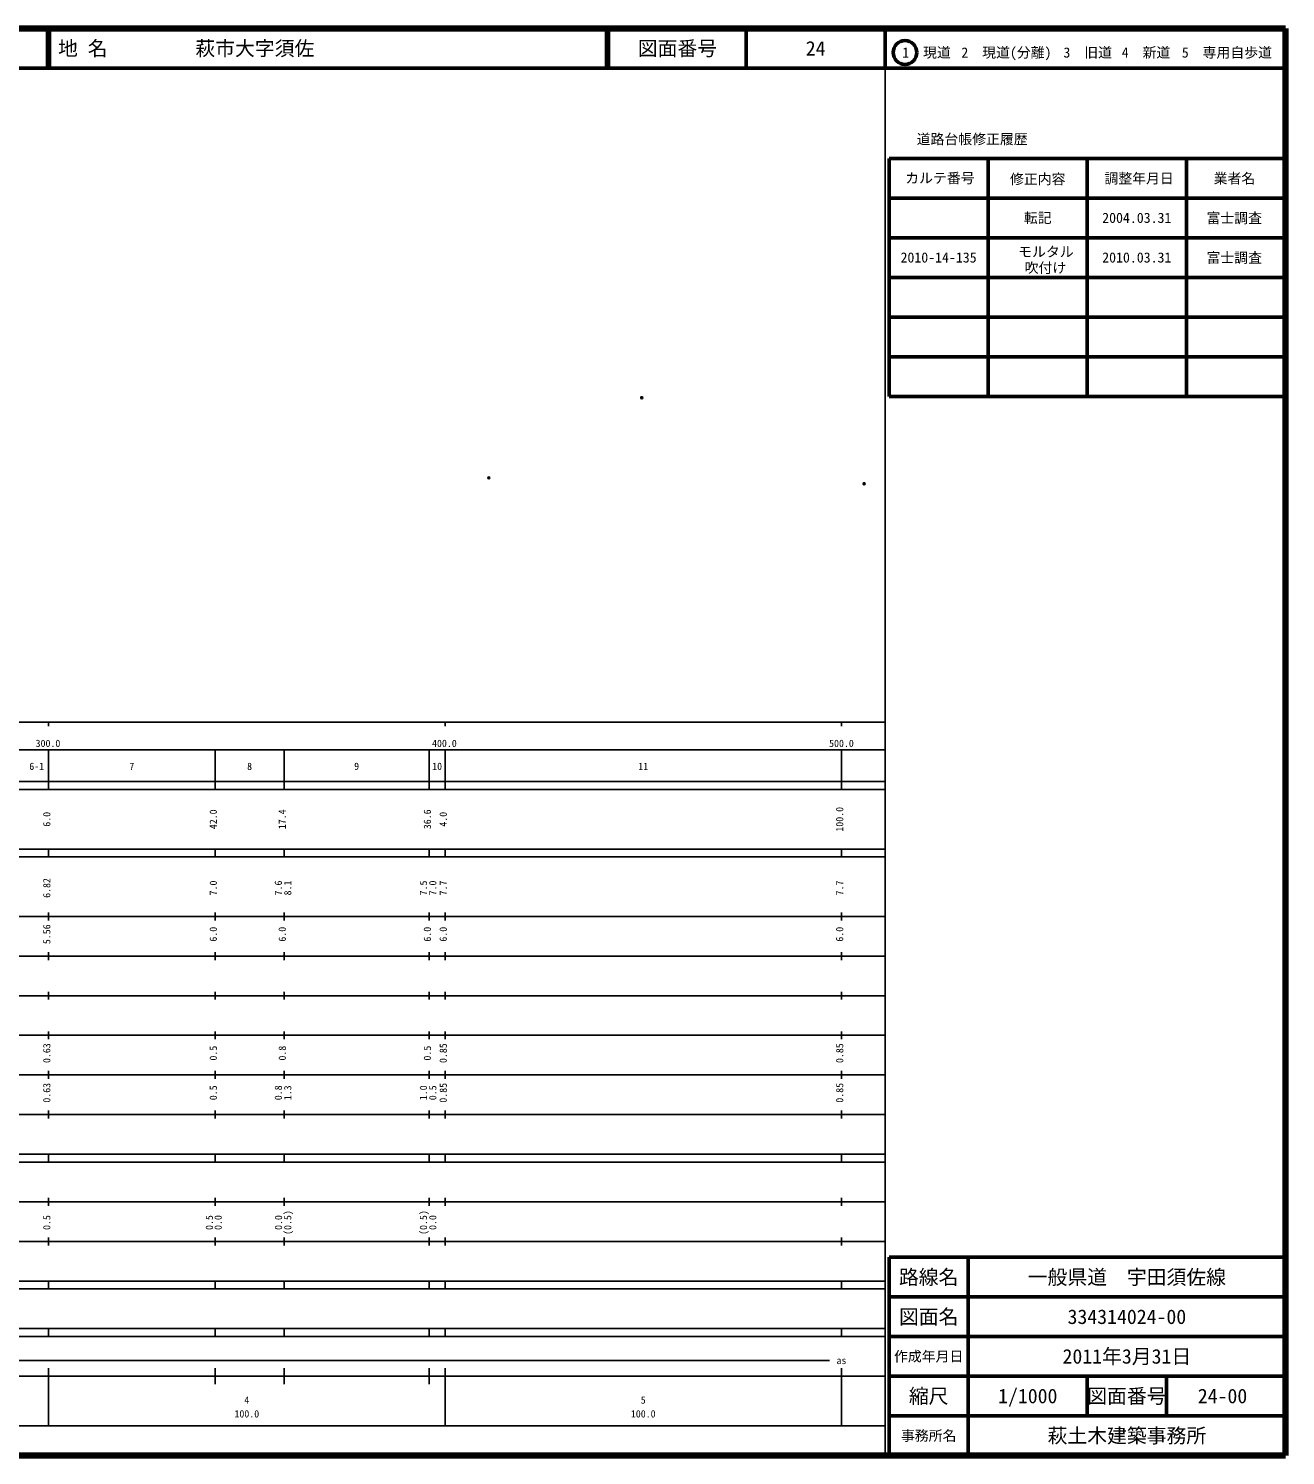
# Model space of a CAD drawing. Units: millimetres on the paper. Extents: x 40 to 680, y 20 to 380.
# Drawn here: x 362.9 to 680, y 20 to 380 of the extents above; entities that cross this region are included whole.
import ezdxf
from ezdxf.enums import TextEntityAlignment as Align

# ---------------------------------------------------------------- set-up
doc = ezdxf.new("R2010")
doc.units = ezdxf.units.MM
doc.header["$PDMODE"] = 32
doc.header["$PDSIZE"] = 0.5
for name, color, linetype, lineweight in [('M-OTRS', 6, 'Continuous', 25), ('M-TTL', 2, 'Continuous', 140), ('M-TTL-BAND', 7, 'Continuous', 25), ('M-TTL-FRAM', 2, 'Continuous', 50), ('M-TTL-LINE', 7, 'Continuous', 50)]:
    doc.layers.add(name, color=color, linetype=linetype, lineweight=lineweight)
doc.layers.add('M-TTL-TXT', color=7, linetype='Continuous')
doc.styles.add('ＭＳ ゴシック', font='')
doc.styles.get('ＭＳ ゴシック').set_extended_font_data('MS Gothic')

msp = doc.modelspace()

# ---------------------------------------------------------------- linework, layer by layer
at = {"layer": 'M-OTRS'}
for p in [(517.609, 286.866), (479.04, 266.642), (573.706, 265.17)]:
    msp.add_point(p, dxfattribs=at)
at = {"layer": 'M-TTL'}
for p, q in [((680, 380), (40, 380)), ((680, 20), (680, 380)), ((40, 20), (680, 20))]:
    msp.add_line(p, q, dxfattribs=at)
at = {"layer": 'M-TTL-BAND'}
for p, q in [((579, 20), (579, 370)), ((40, 205), (579, 205)), ((368, 205), (368, 204)), ((468, 205), (468, 204)), ((568, 205), (568, 204)), ((68, 198), (579, 198)), ((368, 188), (368, 198)), ((410, 188), (410, 198)), ((427.4, 188), (427.4, 198)), ((464, 188), (464, 198)), ((468, 188), (468, 198)), ((568, 188), (568, 198)), ((40, 190), (579, 190)), ((40, 188), (579, 188)), ((40, 173), (579, 173)), ((368, 171), (368, 173)), ((410, 171), (410, 173)), ((427.4, 171), (427.4, 173)), ((464, 171), (464, 173)), ((468, 171), (468, 173)), ((568, 171), (568, 173)), ((40, 171), (579, 171)), ((40, 156), (579, 156)), ((368, 155), (368, 157)), ((410, 155), (410, 157)), ((427.4, 155), (427.4, 157)), ((464, 155), (464, 157)), ((468, 155), (468, 157)), ((568, 155), (568, 157)), ((46, 146), (579, 146)), ((368, 145), (368, 147)), ((410, 145), (410, 147)), ((427.4, 145), (427.4, 147)), ((464, 145), (464, 147)), ((468, 145), (468, 147)), ((568, 145), (568, 147)), ((368, 135), (368, 137)), ((410, 135), (410, 137)), ((427.4, 135), (427.4, 137)), ((464, 135), (464, 137)), ((468, 135), (468, 137)), ((568, 135), (568, 137)), ((52, 136), (579, 136)), ((46, 126), (579, 126)), ((368, 125), (368, 127)), ((410, 125), (410, 127)), ((427.4, 125), (427.4, 127)), ((464, 125), (464, 127)), ((468, 125), (468, 127)), ((568, 125), (568, 127)), ((52, 116), (579, 116)), ((368, 115), (368, 117)), ((410, 115), (410, 117)), ((427.4, 115), (427.4, 117)), ((464, 115), (464, 117)), ((468, 115), (468, 117)), ((568, 115), (568, 117)), ((46, 106), (579, 106)), ((368, 105), (368, 107)), ((410, 105), (410, 107)), ((427.4, 105), (427.4, 107)), ((464, 105), (464, 107)), ((468, 105), (468, 107)), ((568, 105), (568, 107)), ((40, 96), (579, 96)), ((40, 94), (579, 94)), ((368, 94), (368, 96)), ((410, 94), (410, 96)), ((427.4, 94), (427.4, 96)), ((464, 94), (464, 96)), ((468, 94), (468, 96)), ((568, 94), (568, 96)), ((49, 84), (579, 84)), ((368, 83), (368, 85)), ((410, 83), (410, 85)), ((427.4, 83), (427.4, 85)), ((464, 83), (464, 85)), ((468, 83), (468, 85)), ((568, 83), (568, 85)), ((40, 74), (579, 74)), ((368, 73), (368, 75)), ((410, 73), (410, 75)), ((427.4, 73), (427.4, 75)), ((464, 73), (464, 75)), ((468, 73), (468, 75)), ((568, 73), (568, 75)), ((40, 64), (579, 64)), ((40, 62), (579, 62)), ((368, 62), (368, 64)), ((410, 62), (410, 64)), ((427.4, 62), (427.4, 64)), ((464, 62), (464, 64)), ((468, 62), (468, 64)), ((568, 62), (568, 64)), ((40, 52), (579, 52)), ((368, 50), (368, 52)), ((410, 50), (410, 52)), ((427.4, 50), (427.4, 52)), ((464, 50), (464, 52)), ((468, 50), (468, 52)), ((568, 50), (568, 52)), ((40, 50), (579, 50)), ((71, 44), (565, 44)), ((40, 40), (579, 40)), ((368, 27.5), (368, 42)), ((410, 38), (410, 42)), ((427.4, 38), (427.4, 42)), ((464, 38), (464, 42)), ((468, 27.5), (468, 42)), ((568, 27.5), (568, 42)), ((68, 27.5), (579, 27.5))]:
    msp.add_line(p, q, dxfattribs=at)
at = {"layer": 'M-TTL-FRAM'}
for p, q in [((580, 347.197), (580, 287.197)), ((580, 347.197), (680, 347.197)), ((580, 287.197), (680, 287.197)), ((680, 70), (580, 70)), ((580, 70), (580, 20))]:
    msp.add_line(p, q, dxfattribs=at)
at = {"layer": 'M-TTL-LINE'}
for p, q in [((367.75, 380), (367.75, 370)), ((368.25, 380), (368.25, 370)), ((508.747, 380), (508.747, 370)), ((509.247, 380), (509.247, 370)), ((543.997, 380), (543.997, 370)), ((579, 380), (579, 370)), ((40, 370), (680, 370)), ((605, 347.197), (605, 287.197)), ((630, 347.197), (630, 287.197)), ((655, 347.197), (655, 287.197)), ((580, 337.197), (680, 337.197)), ((580, 327.197), (680, 327.197)), ((580, 317.197), (680, 317.197)), ((580, 307.197), (680, 307.197)), ((580, 297.197), (680, 297.197)), ((600, 70), (600, 20)), ((680, 60), (580, 60)), ((680, 50), (580, 50)), ((680, 40), (580, 40)), ((630, 40), (630, 30)), ((650, 40), (650, 30)), ((680, 30), (580, 30))]:
    msp.add_line(p, q, dxfattribs=at)
msp.add_circle((584.031, 373.958), 3, dxfattribs=at)

# ---------------------------------------------------------------- texts
at = {"layer": 'M-TTL-BAND', "style": 'ＭＳ ゴシック'}
for s, p in [('300.0', (367.844, 198.195)), ('400.0', (467.844, 198.195)), ('500.0', (568, 198.195)), ('6-1', (365, 192.405)), ('7', (389, 192.405)), ('8', (418.7, 192.405)), ('9', (445.7, 192.405)), ('10', (466, 192.405)), ('11', (518, 192.405)), ('as', (568, 42.5)), ('4', (418, 32.523)), ('5', (518, 32.523)), ('100.0', (418, 29.033)), ('100.0', (518, 29.033))]:
    msp.add_text(s, height=1.833, dxfattribs=at).set_placement(p, align=Align.BOTTOM_CENTER)
for s, p in [('6.0', (369, 180.5)), ('42.0', (411, 180.5)), ('17.4', (428.4, 180.5)), ('36.6', (465, 180.5)), ('4.0', (469, 180.5)), ('100.0', (569, 180.5)), ('6.82', (369, 163.174)), ('7.0', (411, 163.174)), ('7.6', (427.4, 163.174)), ('8.1', (429.77, 163.174)), ('7.5', (464, 163.174)), ('7.0', (466.37, 163.174)), ('7.7', (469, 163.174)), ('7.7', (569, 163.174)), ('5.56', (369, 151.5)), ('6.0', (411, 151.5)), ('6.0', (428.4, 151.5)), ('6.0', (465, 151.5)), ('6.0', (469, 151.5)), ('6.0', (569, 151.5)), ('0.63', (369, 121.5)), ('0.5', (411, 121.5)), ('0.8', (428.4, 121.5)), ('0.5', (465, 121.5)), ('0.85', (469, 121.5)), ('0.85', (569, 121.5)), ('0.63', (369, 111.5)), ('0.5', (411, 111.5)), ('0.8', (427.4, 111.5)), ('1.3', (429.77, 111.5)), ('1.0', (464, 111.5)), ('0.5', (466.37, 111.5)), ('0.85', (469, 111.5)), ('0.85', (569, 111.5)), ('0.5', (369, 78.764)), ('0.5', (410, 78.764)), ('0.0', (412.225, 78.764)), ('0.0', (427.452, 78.764)), ('(0.5)', (429.77, 78.764)), ('(0.5)', (464, 78.764)), ('0.0', (466.366, 78.764))]:
    msp.add_text(s, height=1.833, rotation=90, dxfattribs=at).set_placement(p, align=Align.BOTTOM_CENTER)
at = {"layer": 'M-TTL-TXT', "style": 'ＭＳ ゴシック'}
for s, p in [('地 名', (370.38, 375)), ('萩市大字須佐', (405.024, 375))]:
    msp.add_text(s, height=3.666, dxfattribs=at).set_placement(p, align=Align.MIDDLE_LEFT)
for s, height, p in [('図面番号', 3.666, (526.622, 375)), ('24', 3.666, (561.497, 375)), ('1\u3000現道', 2.566, (589.448, 373.958)), ('2\u3000現道(分離)', 2.566, (609.619, 373.958)), ('3\u3000旧道', 2.566, (630.121, 373.958)), ('4\u3000新道', 2.566, (644.824, 373.958)), ('5\u3000専用自歩道', 2.566, (665.228, 373.958)), ('道路台帳修正履歴', 2.566, (600.968, 352.113)), ('カルテ番号', 2.566, (592.839, 342.277)), ('修正内容', 2.566, (617.509, 342.023)), ('調整年月日', 2.566, (643.089, 342.197)), ('業者名', 2.566, (667.134, 342.197)), ('転記', 2.566, (617.5, 332.245)), ('2004.03.31', 2.566, (642.5, 332.245)), ('富士調査', 2.566, (667.077, 332.189)), ('モルタル', 2.566, (619.587, 323.681)), ('2010-14-135', 2.566, (592.5, 322.245)), ('吹付け', 2.566, (619.457, 319.636)), ('2010.03.31', 2.566, (642.5, 322.245)), ('富士調査', 2.566, (667.077, 322.189)), ('路線名', 3.666, (590, 65)), ('路線名', 3.666, (590, 65)), ('一般県道\u3000宇田須佐線', 3.666, (640, 65)), ('図面名', 3.666, (590, 55)), ('図面名', 3.666, (590, 55)), ('334314024-00', 3.666, (640, 55)), ('2011年3月31日', 3.666, (640, 45)), ('作成年月日', 2.566, (590, 45)), ('作成年月日', 2.566, (590, 45)), ('縮尺', 3.666, (590, 35)), ('縮尺', 3.666, (590, 35)), ('1/1000', 3.666, (615, 35)), ('図面番号', 3.666, (640, 35)), ('図面番号', 3.666, (640, 35)), ('24-00', 3.666, (664.125, 35)), ('事務所名', 2.566, (590, 25)), ('事務所名', 2.566, (590, 25)), ('萩土木建築事務所', 3.666, (640, 25))]:
    msp.add_text(s, height=height, dxfattribs=at).set_placement(p, align=Align.MIDDLE_CENTER)

doc.saveas('drawing.dxf')
